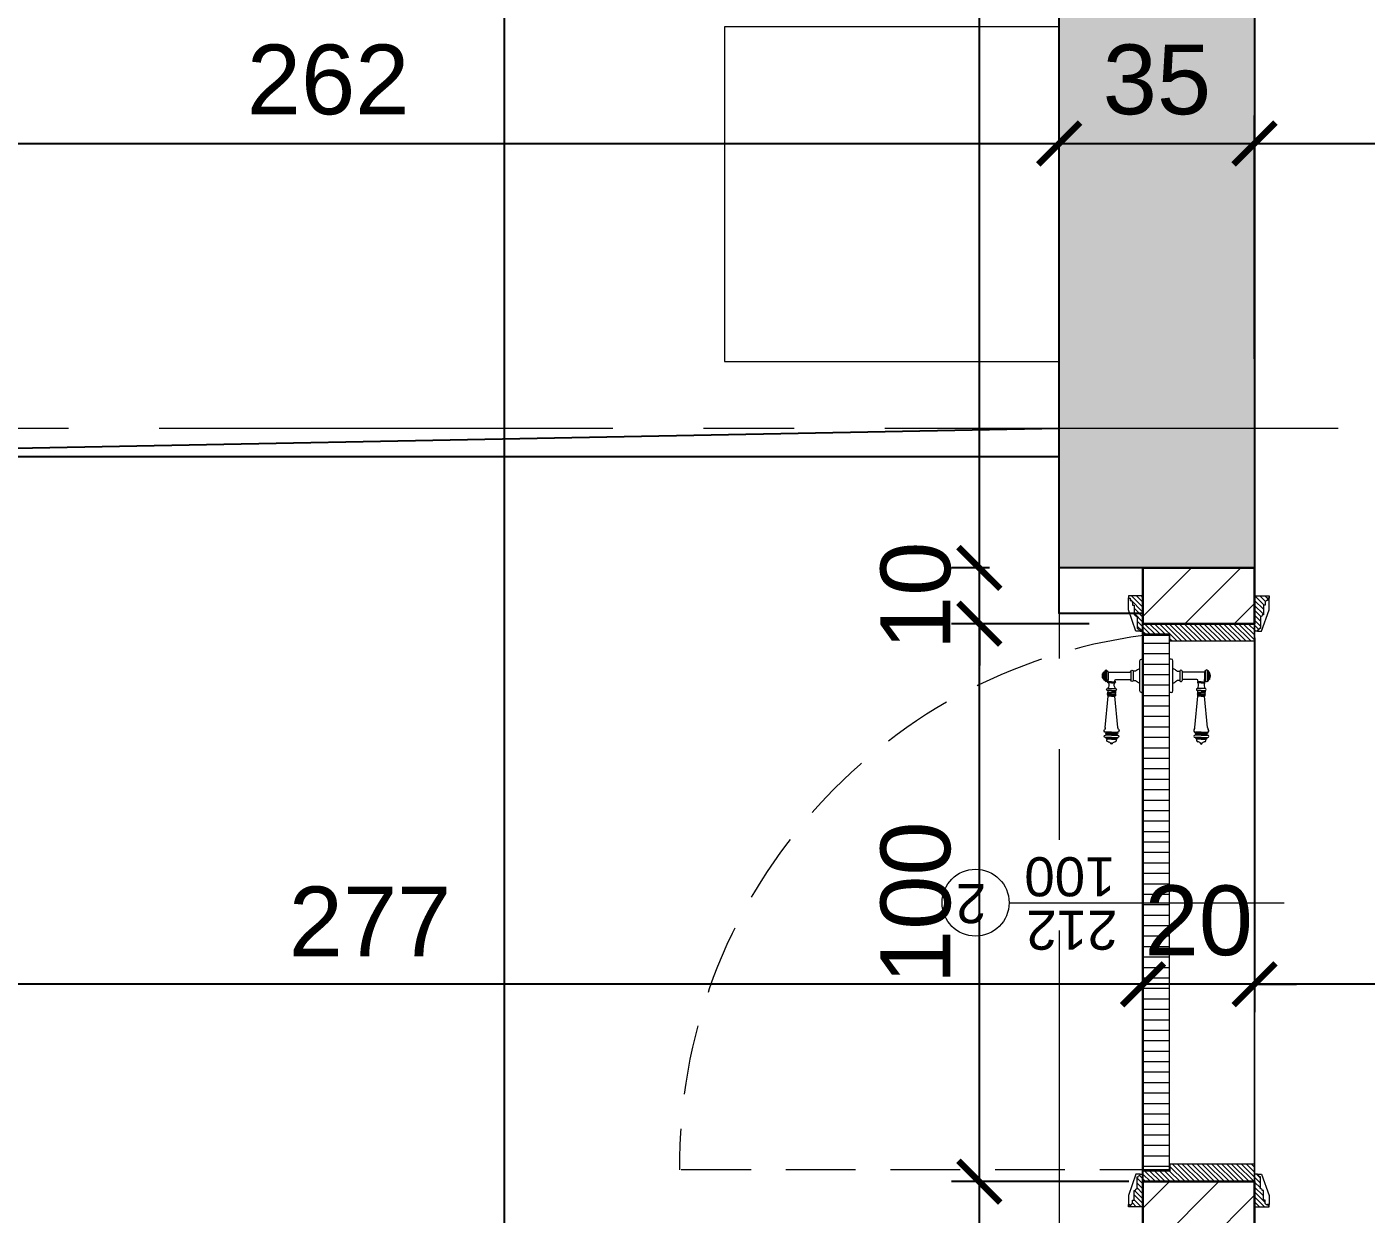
# Model space of a CAD drawing. Header units: centimetres. Extents: x 105417 to 110818, y -55119 to -48326.
# Drawn here: x 106859.4 to 107099.4, y -51413.2 to -51200.4 of the extents above; entities that cross this region are included whole.
import ezdxf

# ---------------------------------------------------------------- set-up
doc = ezdxf.new("R2010")
doc.units = ezdxf.units.CM
doc.header["$LTSCALE"] = 50
doc.header["$MEASUREMENT"] = 0
for name, pattern in [('AXES', [2, 1.25, -0.25, 0.25, -0.25]), ('CACHE', [0.375, 0.25, -0.125]), ('CONTINU', [0])]:
    doc.linetypes.add(name, pattern=pattern)
doc.layers.get('0').update_dxf_attribs({"color": 8})
for name, color, linetype in [('AXES', 10, 'AXES'), ('BETON COUPE', 3, 'CONTINU'), ('BETON TRAME', 252, 'Continuous'), ('COTE 50ème', 1, 'Continuous')]:
    doc.layers.add(name, color=color, linetype=linetype)
for name, color, linetype, lineweight in [('CONSOLE ISOL.', 214, 'Continuous', 15), ('door', 44, 'Continuous', 5), ('MACONNERIE COUPE', 7, 'Continuous', 30), ('MACONNERIE HACHURE', 253, 'Continuous', 13), ('mobilimi', 8, 'Continuous', 9)]:
    doc.layers.add(name, color=color, linetype=linetype, lineweight=lineweight)
doc.layers.add('FMULT', color=150, linetype='Continuous', plot=False)
doc.styles.add('GENERATED_STYLE_1', font='arial.ttf')
doc.styles.add('RS_TXT_50', font='arial.ttf', dxfattribs={"height": 12.5})
doc.dimstyles.new('RS_50CM_LINEAIRE', dxfattribs={"dimscale": 5, "dimtxt": 12.5, "dimasz": 1.5, "dimexe": 1, "dimexo": 2.5, "dimgap": 1, "dimtad": 1, "dimdec": 1, "dimrnd": 0.5, "dimdsep": 46, "dimtxsty": 'RS_TXT_50', "dimblk1": 'ARCHTICK', "dimblk2": 'ARCHTICK', "dimsah": 1, "dimcen": 2.5, "dimdle": 1, "dimclrt": 4, "dimadec": 0, "dimazin": 2, "dimtfac": 1, "dimtdec": 1, "dimtix": 1, "dimtmove": 2, "dimatfit": 3, "dimfxl": 1, "dimtolj": 1, "dimtzin": 0, "dimarcsym": 0})

# ---------------------------------------------------------------- blocks, each defined once
blk = doc.blocks.new('door900')
at = {"color": 0}
for p, q in [((-9.3, 67.7), (9.3, 67.7)), ((9.3, 65.2), (-9.3, 65.2)), ((-6.8, 71.5), (-6.8, 70.2)), ((-5.5, 71.5), (-6.8, 71.5)), ((-6.8, 70.2), (6.8, 70.2)), ((-6.8, 62.7), (-6.8, 24)), ((-6.8, 62.7), (6.8, 62.7)), ((-5.5, 71.5), (5.5, 71.5)), ((5.5, 71.5), (6.8, 71.5)), ((6.8, 71.5), (6.8, 70.2)), ((8.7, 62.7), (6.8, 62.7)), ((6.8, 49.1), (6.8, 24)), ((8.7, 50.9), (8.7, 50.9)), ((10.5, 56.8), (10.5, 62.5)), ((10.5, 56.8), (10.5, 51.1)), ((12.7, 56.8), (12.7, 62.5)), ((12.7, 56.8), (12.7, 51.1)), ((22.5, 63.8), (22.5, 49.8)), ((26.5, 56.8), (26.5, 63.8)), ((26.5, 63.8), (29.1, 63.8)), ((26.5, 63.8), (29.1, 63.8)), ((26.5, 56.8), (26.5, 49.8)), ((26.5, 49.8), (29.1, 49.8)), ((26.5, 49.8), (29.1, 49.8)), ((29.1, 63.8), (29.1, 62.8)), ((29.1, 62.8), (29.1, 56.8)), ((29.1, 50.8), (29.1, 56.8)), ((29.1, 50.8), (29.1, 49.8)), ((29.1, 49.8), (29.1, 49.8)), ((31.1, 62.8), (31.1, 56.8)), ((31.1, 50.8), (31.1, 56.8)), ((34.1, 56.8), (34.1, 62.8)), ((34.1, 62.8), (34.1, 56.8)), ((34.1, 50.8), (34.1, 56.8)), ((34.1, 56.8), (34.1, 50.8)), ((92.8, 68.1), (36.2, 62.8)), ((36.2, 56.8), (36.2, 62.8)), ((36.2, 56.8), (36.2, 50.8)), ((92.8, 45.5), (36.2, 50.8)), ((101.2, 67.3), (103.2, 68)), ((101.2, 56.8), (101.2, 67.3)), ((101.2, 56.8), (101.2, 46.3)), ((103.2, 68), (103.2, 67.7)), ((103.2, 56.8), (103.2, 68)), ((103.2, 56.8), (103.2, 46.3)), ((106.5, 68), (105.5, 67.3)), ((105.5, 56.8), (105.5, 67.3)), ((105.5, 56.8), (105.5, 46.3)), ((106.5, 56.8), (106.5, 68)), ((106.5, 56.8), (106.5, 45.7)), ((110.7, 68), (111.8, 67.3)), ((110.7, 56.8), (110.7, 68)), ((110.7, 56.8), (110.7, 45.7)), ((111.8, 56.8), (111.8, 67.3)), ((111.8, 66.2), (113.3, 66.2)), ((111.8, 56.8), (111.8, 46.3)), ((113.3, 56.8), (113.3, 66.2)), ((113.3, 56.8), (113.3, 47.5)), ((120.5, 56.8), (120.5, 58.6)), ((120.5, 56.8), (120.5, 55)), ((101.2, 46.3), (103.2, 45.7)), ((103.2, 45.9), (103.2, 45.7)), ((106.5, 45.7), (105.5, 46.3)), ((110.7, 45.7), (111.8, 46.3)), ((111.8, 47.5), (113.3, 47.5)), ((-30, 3), (-30, 0)), ((30, 0), (-30, 0)), ((27, 6), (-27, 6)), ((-8.3, 22.3), (8.3, 22.3)), ((-8.3, 18.3), (8.3, 18.3)), ((30, 3), (30, 0))]:
    blk.add_line(p, q, dxfattribs=at)
for centre, radius, start, end in [((0, 64), 9.29, 53.4104, 126.5896), ((-9.3, 66.5), 1.25, 90, 270), ((-6.8, 67.7), 2.51, 90.115, 179.885), ((-6.8, 65.2), 2.51, 180.115, 269.885), ((6.8, 67.7), 2.51, 0.115, 89.885), ((6.8, 65.2), 2.51, 270.115, 359.885), ((8.7, 49), 1.91, 88.7426, 178.1515), ((8.6, 64.9), 2.15, 272.7029, 297.6142), ((8.6, 48.8), 2.15, 62.3858, 87.2971), ((9.3, 66.5), 1.25, 270, 90), ((10, 62.5), 0.561, 3.7097, 127.9634), ((10, 51.1), 0.561, 232.0366, 356.2903), ((11.6, 62.5), 1.1, 0.0106, 179.9894), ((11.6, 51.1), 1.1, 180.0106, 359.9894), ((16.7, 70.5), 8.83, 243.5466, 311.3694), ((16.7, 43.2), 8.83, 48.6306, 116.4534), ((24.5, 63.7), 2.01, 4.1469, 175.8531), ((24.5, 50), 2.01, 184.1469, 355.8531), ((30.1, 62.8), 1.03, 0, 180.0014), ((30.1, 50.8), 1.03, 179.9972, 0), ((32.6, 62.8), 1.48, 0, 180), ((32.6, 50.8), 1.48, 180, 0), ((35.2, 62.8), 1.03, 0, 180), ((32.6, 62.8), 1.48, 1.563306237032948e-10, 2.08440831604393e-10), ((35.2, 50.8), 1.03, 180, 0), ((93.1, 72.5), 4.4, 266.3976, 315.6468), ((98.3, 67.4), 2.89, 358.3861, 135.6468), ((104.3, 67.6), 1.15, 170.914, 348.1019), ((108.6, 68), 2.1, 0, 180), ((115.5, 62.5), 2.84, 13.4568, 140.4953), ((115.5, 51.2), 2.84, 219.5047, 346.5432), ((127.9, 65.2), 9.88, 191.9991, 221.6757), ((127.9, 48.5), 9.88, 138.3243, 168.0009), ((120.5, 56.8), 1.79, 0, 90), ((120.5, 56.8), 1.79, 270, 0), ((-8.5, 24), 1.71, 275.059, 359.7825), ((8.5, 24), 1.71, 180.2175, 264.941), ((93.1, 41.1), 4.4, 44.3532, 93.6024), ((98.3, 46.2), 2.89, 224.3532, 1.6139), ((104.3, 46.1), 1.15, 11.8981, 189.086), ((108.6, 45.7), 2.1, 180, 0), ((-27, 3), 3, 90, 180), ((-6.8, 6), 6, 130.5908, 180), ((-16.6, 16.6), 8.41, 314.3689, 12.0705), ((-8.3, 20.3), 2, 90, 270), ((16.6, 16.6), 8.41, 167.9295, 225.6311), ((8.3, 20.3), 2, 270, 90), ((6.8, 6), 6, 0, 49.4092), ((27, 3), 3, 0, 90)]:
    blk.add_arc(centre, radius, start, end, dxfattribs=at)
blk = doc.blocks.new('A$Ceb270309')
at = {"layer": 'AXES', "lineweight": 5, "ltscale": 1.3}
for p, q in [((-495, 1580), (-495, -1344.97)), ((3195, -410), (-1985, -410))]:
    blk.add_line(p, q, dxfattribs=at)
blk = doc.blocks.new('_ArchTick')
at = {"color": 0, "linetype": 'ByBlock', "const_width": 0.15}
blk.add_lwpolyline([(-0.5, -0.5), (0.5, 0.5)], dxfattribs=at)
blk = doc.blocks.new('*D975')
at = {"layer": 'COTE 50ème', "color": 0, "lineweight": -2, "ltscale": 0.5, "transparency": 16777216}
for p, q in [((107079.35, -51309.86), (107079.35, -51376.99)), ((107539.35, -51309.86), (107539.35, -51376.99)), ((107544.35, -51371.99), (107074.35, -51371.99))]:
    blk.add_line(p, q, dxfattribs=at)
at = {"layer": 'Defpoints', "color": 0, "ltscale": 0.5, "transparency": 16777216}
for p in [(107079.35, -51297.36), (107539.35, -51297.36), (107079.35, -51371.99)]:
    blk.add_point(p, dxfattribs=at)
at = {"layer": 'COTE 50ème', "color": 0, "lineweight": -2, "ltscale": 0.5, "transparency": 16777216, "xscale": 7.5, "yscale": 7.5, "zscale": 7.5, "rotation": 180}
blk.add_blockref('_ArchTick', (107079.35, -51371.99), dxfattribs=at)
at = {"layer": 'COTE 50ème', "color": 0, "lineweight": -2, "ltscale": 0.5, "transparency": 16777216, "xscale": 7.5, "yscale": 7.5, "zscale": 7.5}
blk.add_blockref('_ArchTick', (107539.35, -51371.99), dxfattribs=at)
at = {"layer": 'COTE 50ème', "color": 4, "ltscale": 0.5, "transparency": 16777216, "insert": (107309.35, -51360.61), "char_height": 12.5, "attachment_point": 5, "style": 'RS_TXT_50'}
blk.add_mtext('\\A1;460', dxfattribs=at)
blk = doc.blocks.new('*D976')
at = {"layer": 'COTE 50ème', "color": 0, "lineweight": -2, "ltscale": 0.5, "transparency": 16777216}
for p, q in [((107059.35, -51309.86), (107059.35, -51376.99)), ((107079.35, -51309.86), (107079.35, -51376.99)), ((107059.35, -51371.99), (107051.85, -51371.99)), ((107079.35, -51371.99), (107059.35, -51371.99)), ((107079.35, -51371.99), (107086.85, -51371.99))]:
    blk.add_line(p, q, dxfattribs=at)
at = {"layer": 'Defpoints', "color": 0, "ltscale": 0.5, "transparency": 16777216}
for p in [(107059.35, -51297.36), (107079.35, -51297.36), (107059.35, -51371.99)]:
    blk.add_point(p, dxfattribs=at)
at = {"layer": 'COTE 50ème', "color": 0, "lineweight": -2, "ltscale": 0.5, "transparency": 16777216, "xscale": 7.5, "yscale": 7.5, "zscale": 7.5}
blk.add_blockref('_ArchTick', (107059.35, -51371.99), dxfattribs=at)
at = {"layer": 'COTE 50ème', "color": 0, "lineweight": -2, "ltscale": 0.5, "transparency": 16777216, "xscale": 7.5, "yscale": 7.5, "zscale": 7.5, "rotation": 180}
blk.add_blockref('_ArchTick', (107079.35, -51371.99), dxfattribs=at)
at = {"layer": 'COTE 50ème', "color": 4, "ltscale": 0.5, "transparency": 16777216, "insert": (107069.35, -51360.61), "char_height": 12.5, "attachment_point": 5, "style": 'RS_TXT_50'}
blk.add_mtext('\\A1;20', dxfattribs=at)
blk = doc.blocks.new('*D977')
at = {"layer": 'COTE 50ème', "color": 0, "lineweight": -2, "ltscale": 0.5, "transparency": 16777216}
for p, q in [((107059.35, -51309.86), (107059.35, -51376.99)), ((106782.35, -51336.86), (106782.35, -51376.99)), ((107064.35, -51371.99), (106777.35, -51371.99))]:
    blk.add_line(p, q, dxfattribs=at)
at = {"layer": 'Defpoints', "color": 0, "ltscale": 0.5, "transparency": 16777216}
for p in [(107059.35, -51297.36), (106782.35, -51324.36), (106782.35, -51371.99)]:
    blk.add_point(p, dxfattribs=at)
at = {"layer": 'COTE 50ème', "color": 0, "lineweight": -2, "ltscale": 0.5, "transparency": 16777216, "xscale": 7.5, "yscale": 7.5, "zscale": 7.5, "rotation": 180}
blk.add_blockref('_ArchTick', (106782.35, -51371.99), dxfattribs=at)
at = {"layer": 'COTE 50ème', "color": 0, "lineweight": -2, "ltscale": 0.5, "transparency": 16777216, "xscale": 7.5, "yscale": 7.5, "zscale": 7.5}
blk.add_blockref('_ArchTick', (107059.35, -51371.99), dxfattribs=at)
at = {"layer": 'COTE 50ème', "color": 4, "ltscale": 0.5, "transparency": 16777216, "insert": (106920.85, -51360.72), "char_height": 12.5, "attachment_point": 5, "style": 'RS_TXT_50'}
blk.add_mtext('\\A1;277', dxfattribs=at)
blk = doc.blocks.new('*D1062')
at = {"layer": 'COTE 50ème', "color": 0, "lineweight": -2, "ltscale": 0.5, "transparency": 16777216}
for p, q in [((105995.75, -52042.36), (105995.75, -49967.36)), ((106966.85, -49972.36), (105990.75, -49972.36)), ((106196.86, -52037.36), (105990.75, -52037.36))]:
    blk.add_line(p, q, dxfattribs=at)
at = {"layer": 'Defpoints', "color": 0, "ltscale": 0.5, "transparency": 16777216}
for p in [(105995.75, -49972.36), (106979.35, -49972.36), (106209.36, -52037.36)]:
    blk.add_point(p, dxfattribs=at)
at = {"layer": 'COTE 50ème', "color": 0, "lineweight": -2, "ltscale": 0.5, "transparency": 16777216, "xscale": 7.5, "yscale": 7.5, "zscale": 7.5}
for p, rotation in [((105995.75, -49972.36), 90), ((105995.75, -52037.36), 270)]:
    blk.add_blockref('_ArchTick', p, dxfattribs=dict(at, rotation=rotation))
at = {"layer": 'COTE 50ème', "color": 4, "ltscale": 0.5, "transparency": 16777216, "insert": (105984.37, -51004.86), "char_height": 12.5, "attachment_point": 5, "rotation": 90, "style": 'RS_TXT_50'}
blk.add_mtext('\\A1;2065', dxfattribs=at)
blk = doc.blocks.new('*D1079')
at = {"layer": 'COTE 50ème', "color": 0, "lineweight": -2, "ltscale": 0.5, "transparency": 16777216}
for p, q in [((106944.93, -51467.36), (106944.93, -50763.68)), ((106966.85, -50768.68), (106939.93, -50768.68)), ((106938.28, -51462.36), (106949.93, -51462.36))]:
    blk.add_line(p, q, dxfattribs=at)
at = {"layer": 'Defpoints', "color": 0, "ltscale": 0.5, "transparency": 16777216}
for p in [(106944.93, -50768.68), (106979.35, -50768.68), (106925.78, -51462.36)]:
    blk.add_point(p, dxfattribs=at)
at = {"layer": 'COTE 50ème', "color": 0, "lineweight": -2, "ltscale": 0.5, "transparency": 16777216, "xscale": 7.5, "yscale": 7.5, "zscale": 7.5}
for p, rotation in [((106944.93, -50768.68), 90), ((106944.93, -51462.36), 270)]:
    blk.add_blockref('_ArchTick', p, dxfattribs=dict(at, rotation=rotation))
at = {"layer": 'COTE 50ème', "color": 4, "ltscale": 0.5, "transparency": 16777216, "insert": (106933.54, -51115.52), "char_height": 12.5, "attachment_point": 5, "rotation": 90, "style": 'RS_TXT_50'}
blk.add_mtext('\\A1;693.5', dxfattribs=at)
blk = doc.blocks.new('*D1306')
at = {"layer": 'COTE 50ème', "color": 0, "lineweight": -2, "ltscale": 0.5, "transparency": 16777216}
for p, q in [((106782.35, -51264.86), (106782.35, -51216.27)), ((107044.35, -51259.86), (107044.35, -51216.27)), ((106777.35, -51221.27), (107049.35, -51221.27))]:
    blk.add_line(p, q, dxfattribs=at)
at = {"layer": 'Defpoints', "color": 0, "ltscale": 0.5, "transparency": 16777216}
for p in [(107044.35, -51221.27), (107044.35, -51272.36), (106782.35, -51277.36)]:
    blk.add_point(p, dxfattribs=at)
at = {"layer": 'COTE 50ème', "color": 0, "lineweight": -2, "ltscale": 0.5, "transparency": 16777216, "xscale": 7.5, "yscale": 7.5, "zscale": 7.5, "rotation": 180}
blk.add_blockref('_ArchTick', (106782.35, -51221.27), dxfattribs=at)
at = {"layer": 'COTE 50ème', "color": 0, "lineweight": -2, "ltscale": 0.5, "transparency": 16777216, "xscale": 7.5, "yscale": 7.5, "zscale": 7.5}
blk.add_blockref('_ArchTick', (107044.35, -51221.27), dxfattribs=at)
at = {"layer": 'COTE 50ème', "color": 4, "ltscale": 0.5, "transparency": 16777216, "insert": (106913.35, -51209.89), "char_height": 12.5, "attachment_point": 5, "style": 'RS_TXT_50'}
blk.add_mtext('\\A1;262', dxfattribs=at)
blk = doc.blocks.new('*D1307')
at = {"layer": 'COTE 50ème', "color": 0, "lineweight": -2, "ltscale": 0.5, "transparency": 16777216}
for p, q in [((107044.35, -51259.86), (107044.35, -51216.27)), ((107079.35, -51259.86), (107079.35, -51216.27)), ((107039.35, -51221.27), (107084.35, -51221.27))]:
    blk.add_line(p, q, dxfattribs=at)
at = {"layer": 'Defpoints', "color": 0, "ltscale": 0.5, "transparency": 16777216}
for p in [(107079.35, -51221.27), (107044.35, -51272.36), (107079.35, -51272.36)]:
    blk.add_point(p, dxfattribs=at)
at = {"layer": 'COTE 50ème', "color": 0, "lineweight": -2, "ltscale": 0.5, "transparency": 16777216, "xscale": 7.5, "yscale": 7.5, "zscale": 7.5, "rotation": 180}
blk.add_blockref('_ArchTick', (107044.35, -51221.27), dxfattribs=at)
at = {"layer": 'COTE 50ème', "color": 0, "lineweight": -2, "ltscale": 0.5, "transparency": 16777216, "xscale": 7.5, "yscale": 7.5, "zscale": 7.5}
blk.add_blockref('_ArchTick', (107079.35, -51221.27), dxfattribs=at)
at = {"layer": 'COTE 50ème', "color": 4, "ltscale": 0.5, "transparency": 16777216, "insert": (107061.85, -51209.88), "char_height": 12.5, "attachment_point": 5, "style": 'RS_TXT_50'}
blk.add_mtext('\\A1;35', dxfattribs=at)
blk = doc.blocks.new('*D1308')
at = {"layer": 'COTE 50ème', "color": 0, "lineweight": -2, "ltscale": 0.5, "transparency": 16777216}
for p, q in [((107079.35, -51259.86), (107079.35, -51216.27)), ((107539.35, -51237.55), (107539.35, -51216.27)), ((107074.35, -51221.27), (107544.35, -51221.27))]:
    blk.add_line(p, q, dxfattribs=at)
at = {"layer": 'Defpoints', "color": 0, "ltscale": 0.5, "transparency": 16777216}
for p in [(107539.35, -51221.27), (107539.35, -51250.05), (107079.35, -51272.36)]:
    blk.add_point(p, dxfattribs=at)
at = {"layer": 'COTE 50ème', "color": 0, "lineweight": -2, "ltscale": 0.5, "transparency": 16777216, "xscale": 7.5, "yscale": 7.5, "zscale": 7.5, "rotation": 180}
blk.add_blockref('_ArchTick', (107079.35, -51221.27), dxfattribs=at)
at = {"layer": 'COTE 50ème', "color": 0, "lineweight": -2, "ltscale": 0.5, "transparency": 16777216, "xscale": 7.5, "yscale": 7.5, "zscale": 7.5}
blk.add_blockref('_ArchTick', (107539.35, -51221.27), dxfattribs=at)
at = {"layer": 'COTE 50ème', "color": 4, "ltscale": 0.5, "transparency": 16777216, "insert": (107309.35, -51209.89), "char_height": 12.5, "attachment_point": 5, "style": 'RS_TXT_50'}
blk.add_mtext('\\A1;460', dxfattribs=at)
blk = doc.blocks.new('*D1320')
at = {"layer": 'COTE 50ème', "color": 0, "lineweight": -2, "ltscale": 0.5, "transparency": 16777216}
for p, q in [((107030.04, -51467.36), (107030.04, -51402.36)), ((107056.85, -51407.36), (107025.04, -51407.36)), ((107042.47, -51462.36), (107025.04, -51462.36))]:
    blk.add_line(p, q, dxfattribs=at)
at = {"layer": 'Defpoints', "color": 0, "ltscale": 0.5, "transparency": 16777216}
for p in [(107030.04, -51407.36), (107069.35, -51407.36), (107054.97, -51462.36)]:
    blk.add_point(p, dxfattribs=at)
at = {"layer": 'COTE 50ème', "color": 0, "lineweight": -2, "ltscale": 0.5, "transparency": 16777216, "xscale": 7.5, "yscale": 7.5, "zscale": 7.5}
for p, rotation in [((107030.04, -51407.36), 90), ((107030.04, -51462.36), 270)]:
    blk.add_blockref('_ArchTick', p, dxfattribs=dict(at, rotation=rotation))
at = {"layer": 'COTE 50ème', "color": 4, "ltscale": 0.5, "transparency": 16777216, "insert": (107018.69, -51434.86), "char_height": 12.5, "attachment_point": 5, "rotation": 90, "style": 'RS_TXT_50'}
blk.add_mtext('\\A1;55', dxfattribs=at)
blk = doc.blocks.new('*D1321')
at = {"layer": 'COTE 50ème', "color": 0, "lineweight": -2, "ltscale": 0.5, "transparency": 16777216}
for p, q in [((107030.04, -51412.36), (107030.04, -51302.36)), ((107049.71, -51307.36), (107025.04, -51307.36)), ((107056.85, -51407.36), (107025.04, -51407.36))]:
    blk.add_line(p, q, dxfattribs=at)
at = {"layer": 'Defpoints', "color": 0, "ltscale": 0.5, "transparency": 16777216}
for p in [(107030.04, -51307.36), (107062.21, -51307.36), (107069.35, -51407.36)]:
    blk.add_point(p, dxfattribs=at)
at = {"layer": 'COTE 50ème', "color": 0, "lineweight": -2, "ltscale": 0.5, "transparency": 16777216, "xscale": 7.5, "yscale": 7.5, "zscale": 7.5}
for p, rotation in [((107030.04, -51307.36), 90), ((107030.04, -51407.36), 270)]:
    blk.add_blockref('_ArchTick', p, dxfattribs=dict(at, rotation=rotation))
at = {"layer": 'COTE 50ème', "color": 4, "ltscale": 0.5, "transparency": 16777216, "insert": (107018.66, -51357.36), "char_height": 12.5, "attachment_point": 5, "rotation": 90, "style": 'RS_TXT_50'}
blk.add_mtext('\\A1;100', dxfattribs=at)
blk = doc.blocks.new('*D1322')
at = {"layer": 'COTE 50ème', "color": 0, "lineweight": -2, "ltscale": 0.5, "transparency": 16777216}
for p, q in [((107030.04, -51297.36), (107030.04, -51289.86)), ((107031.85, -51297.36), (107025.04, -51297.36)), ((107030.04, -51307.36), (107030.04, -51297.36)), ((107049.71, -51307.36), (107025.04, -51307.36)), ((107030.04, -51307.36), (107030.04, -51314.86))]:
    blk.add_line(p, q, dxfattribs=at)
at = {"layer": 'Defpoints', "color": 0, "ltscale": 0.5, "transparency": 16777216}
for p in [(107030.04, -51297.36), (107044.35, -51297.36), (107062.21, -51307.36)]:
    blk.add_point(p, dxfattribs=at)
at = {"layer": 'COTE 50ème', "color": 0, "lineweight": -2, "ltscale": 0.5, "transparency": 16777216, "xscale": 7.5, "yscale": 7.5, "zscale": 7.5}
for p, rotation in [((107030.04, -51297.36), 270), ((107030.04, -51307.36), 90)]:
    blk.add_blockref('_ArchTick', p, dxfattribs=dict(at, rotation=rotation))
at = {"layer": 'COTE 50ème', "color": 4, "ltscale": 0.5, "transparency": 16777216, "insert": (107018.66, -51302.36), "char_height": 12.5, "attachment_point": 5, "rotation": 90, "style": 'RS_TXT_50'}
blk.add_mtext('\\A1;10', dxfattribs=at)
blk = doc.blocks.new('*D1323')
at = {"layer": 'COTE 50ème', "color": 0, "lineweight": -2, "ltscale": 0.5, "transparency": 16777216}
for p, q in [((107030.04, -51302.36), (107030.04, -50763.68)), ((107027.05, -50768.68), (107025.04, -50768.68)), ((107031.85, -51297.36), (107025.04, -51297.36))]:
    blk.add_line(p, q, dxfattribs=at)
at = {"layer": 'Defpoints', "color": 0, "ltscale": 0.5, "transparency": 16777216}
for p in [(107030.04, -50768.68), (107039.55, -50768.68), (107044.35, -51297.36)]:
    blk.add_point(p, dxfattribs=at)
at = {"layer": 'COTE 50ème', "color": 0, "lineweight": -2, "ltscale": 0.5, "transparency": 16777216, "xscale": 7.5, "yscale": 7.5, "zscale": 7.5}
for p, rotation in [((107030.04, -50768.68), 90), ((107030.04, -51297.36), 270)]:
    blk.add_blockref('_ArchTick', p, dxfattribs=dict(at, rotation=rotation))
at = {"layer": 'COTE 50ème', "color": 4, "ltscale": 0.5, "transparency": 16777216, "insert": (107018.66, -51033.02), "char_height": 12.5, "attachment_point": 5, "rotation": 90, "style": 'RS_TXT_50'}
blk.add_mtext('\\A1;528.5', dxfattribs=at)

msp = doc.modelspace()

# ---------------------------------------------------------------- hatches: boundary and pattern name
at = {"layer": 'BETON TRAME', "transparency": 33554559}
h = msp.add_hatch(color=256, dxfattribs=at)
h.dxf.hatch_style = 1
h.paths.add_polyline_path([(107079.35, -51297.36), (107044.35, -51297.36), (107044.35, -50756.68), (107079.35, -50756.68), (107079.35, -50822.36), (107539.35, -50822.36), (107539.35, -50756.68), (107574.35, -50756.68), (107574.35, -51297.36), (107539.35, -51297.36), (107539.35, -50862.36), (107329.35, -50862.36), (107329.35, -51192.36), (107289.35, -51192.36), (107289.35, -50862.36), (107079.35, -50862.36)])
h.paths.add_polyline_path([(106209.35, -51247.36), (106209.35, -51297.36), (106344.35, -51297.36), (106344.35, -51247.36)])
h.paths.add_polyline_path([(108274.35, -51247.36), (108274.35, -51297.36), (108409.35, -51297.36), (108409.35, -51247.36)])
h.paths.add_polyline_path([(108274.35, -51987.36), (108274.35, -52037.36), (108409.35, -52037.36), (108409.35, -51987.36)])
h.paths.add_polyline_path([(106344.35, -52037.36), (106344.35, -51987.36), (106209.35, -51987.36), (106209.35, -52037.36)])
h.paths.add_polyline_path([(107039.35, -51987.36), (107039.35, -52037.36), (107149.35, -52037.36), (107149.35, -51987.36)])
h.paths.add_polyline_path([(107469.35, -51987.36), (107469.35, -52037.36), (107579.35, -52037.36), (107579.35, -51987.36)])
h.paths.add_polyline_path([(107444.35, -52037.36), (107469.35, -52037.36), (107469.35, -51532.36), (107444.35, -51532.36)])
h.paths.add_polyline_path([(107149.35, -52037.36), (107174.35, -52037.36), (107174.35, -51532.36), (107149.35, -51532.36)])
h.paths.add_polyline_path([(107639.35, -50332.36), (107614.35, -50332.36), (107614.35, -50392.36), (107639.35, -50392.36)])
h.paths.add_polyline_path([(106979.35, -50332.36), (107004.35, -50332.36), (107004.35, -50392.36), (106979.35, -50392.36)])
h.paths.add_polyline_path([(108099.35, -50697.36), (107969.35, -50697.36), (107969.35, -50672.36), (108099.35, -50672.36)])
h.paths.add_polyline_path([(108409.35, -50672.36), (108279.35, -50672.36), (108279.35, -50697.36), (108409.35, -50697.36)])
h.paths.add_polyline_path([(107994.35, -50617.36), (107919.35, -50617.36), (107919.35, -50592.36), (107994.35, -50592.36)])
h.paths.add_polyline_path([(106619.47, -50617.36), (106699.35, -50617.36), (106699.35, -50592.36), (106619.47, -50592.36)])
h.paths.add_polyline_path([(106519.47, -50697.36), (106644.47, -50697.36), (106644.47, -50672.36), (106519.47, -50672.36)])
h.paths.add_polyline_path([(106209.35, -50672.36), (106339.47, -50672.36), (106339.47, -50697.36), (106209.35, -50697.36)])
h.paths.add_polyline_path([(107296.85, -50332.36), (107296.85, -50392.36), (107321.85, -50392.36), (107321.85, -50332.36)])
at = {"layer": 'door'}
h = msp.add_hatch(dxfattribs=at)
h.set_pattern_fill('ANSI31', color=256, scale=5, angle=1170)
h.set_pattern_definition([(135, (51754.384, -199632.04716), (-0.4419417382, -0.4419417382), [])])
h.paths.add_polyline_path([(107079.35, -51307.36), (107079.35, -51310.51), (107064.17, -51310.51), (107064.17, -51309.25), (107059.35, -51309.25), (107059.35, -51307.36)])
edge = h.paths.add_edge_path()
edge.add_line((107081.24, -51303.61), (107081.24, -51304.03))
edge.add_line((107081.24, -51304.03), (107080.93, -51304.03))
edge.add_line((107080.93, -51304.03), (107080.93, -51305.79))
edge.add_line((107080.93, -51305.79), (107080.72, -51305.79))
edge.add_arc((107080.4, -51305.79), 0.314, -90, 0, ccw=False)
edge.add_line((107080.4, -51306.11), (107080.4, -51308.2))
edge.add_line((107080.4, -51308.2), (107080.19, -51308.2))
edge.add_arc((107079.88, -51308.2), 0.314, -90, 0, ccw=False)
edge.add_line((107079.88, -51308.51), (107079.88, -51308.72))
edge.add_line((107079.88, -51308.72), (107079.35, -51308.72))
edge.add_line((107079.35, -51308.72), (107079.35, -51302.36))
edge.add_line((107079.35, -51302.36), (107081.97, -51302.36))
edge.add_line((107081.97, -51302.36), (107081.97, -51302.77))
edge.add_line((107081.97, -51302.77), (107081.66, -51302.77))
edge.add_line((107081.66, -51302.77), (107081.66, -51303.19))
edge.add_arc((107081.66, -51303.61), 0.419, 90, 180)
edge = h.paths.add_edge_path()
edge.add_line((107057.47, -51303.61), (107057.47, -51304.03))
edge.add_line((107057.47, -51304.03), (107057.78, -51304.03))
edge.add_line((107057.78, -51304.03), (107057.78, -51305.79))
edge.add_line((107057.78, -51305.79), (107057.99, -51305.79))
edge.add_arc((107058.31, -51305.79), 0.314, 180, 270)
edge.add_line((107058.31, -51306.11), (107058.31, -51308.2))
edge.add_line((107058.31, -51308.2), (107058.52, -51308.2))
edge.add_arc((107058.83, -51308.2), 0.314, 180, 270)
edge.add_line((107058.83, -51308.51), (107058.83, -51308.72))
edge.add_line((107058.83, -51308.72), (107059.35, -51308.72))
edge.add_line((107059.35, -51308.72), (107059.35, -51302.36))
edge.add_line((107059.35, -51302.36), (107056.74, -51302.36))
edge.add_line((107056.74, -51302.36), (107056.74, -51302.77))
edge.add_line((107056.74, -51302.77), (107057.05, -51302.77))
edge.add_line((107057.05, -51302.77), (107057.05, -51303.19))
edge.add_arc((107057.05, -51303.61), 0.419, 0, 90, ccw=False)
h = msp.add_hatch(dxfattribs=at)
h.set_pattern_fill('ANSI31', color=256, scale=15, angle=675)
h.set_pattern_definition([(360, (7706.9516, -6123.332), (1e-15, 1.875), [])])
h.paths.add_polyline_path([(107064.12, -51405.27), (107064.12, -51309.46), (107059.41, -51309.46), (107059.41, -51405.27)])
h = msp.add_hatch(dxfattribs=at)
h.set_pattern_fill('ANSI31', color=256, scale=5, angle=1170)
h.set_pattern_definition([(135, (51754.384, -199624.04716), (-0.4419417382, -0.4419417382), [])])
edge = h.paths.add_edge_path()
edge.add_line((107081.24, -51411.11), (107081.24, -51410.7))
edge.add_line((107081.24, -51410.7), (107080.93, -51410.7))
edge.add_line((107080.93, -51410.7), (107080.93, -51408.93))
edge.add_line((107080.93, -51408.93), (107080.72, -51408.93))
edge.add_arc((107080.4, -51408.93), 0.314, 0, 90)
edge.add_line((107080.4, -51408.62), (107080.4, -51406.52))
edge.add_line((107080.4, -51406.52), (107080.19, -51406.52))
edge.add_arc((107079.88, -51406.52), 0.314, 360, 450)
edge.add_line((107079.88, -51406.21), (107079.88, -51406))
edge.add_line((107079.88, -51406), (107079.35, -51406))
edge.add_line((107079.35, -51406), (107079.35, -51411.86))
edge.add_line((107079.35, -51411.86), (107081.97, -51411.86))
edge.add_line((107081.97, -51411.86), (107081.97, -51411.45))
edge.add_line((107081.97, -51411.45), (107081.66, -51411.45))
edge.add_line((107081.66, -51411.45), (107081.66, -51411.53))
edge.add_arc((107081.66, -51411.11), 0.419, 180, 270, ccw=False)
h.paths.add_polyline_path([(107079.35, -51407.36), (107079.35, -51404.22), (107064.17, -51404.22), (107064.17, -51405.48), (107059.35, -51405.48), (107059.35, -51407.36)])
edge = h.paths.add_edge_path()
edge.add_line((107057.47, -51411.11), (107057.47, -51410.7))
edge.add_line((107057.47, -51410.7), (107057.78, -51410.7))
edge.add_line((107057.78, -51410.7), (107057.78, -51408.93))
edge.add_line((107057.78, -51408.93), (107057.99, -51408.93))
edge.add_arc((107058.31, -51408.93), 0.314, 90, 180, ccw=False)
edge.add_line((107058.31, -51408.62), (107058.31, -51406.52))
edge.add_line((107058.31, -51406.52), (107058.52, -51406.52))
edge.add_arc((107058.83, -51406.52), 0.314, 90, 180, ccw=False)
edge.add_line((107058.83, -51406.21), (107058.83, -51406))
edge.add_line((107058.83, -51406), (107059.35, -51406))
edge.add_line((107059.35, -51406), (107059.35, -51411.86))
edge.add_line((107059.35, -51411.86), (107056.74, -51411.86))
edge.add_line((107056.74, -51411.86), (107056.74, -51411.45))
edge.add_line((107056.74, -51411.45), (107057.05, -51411.45))
edge.add_line((107057.05, -51411.45), (107057.05, -51411.53))
edge.add_arc((107057.05, -51411.11), 0.419, 270, 360)
at = {"layer": 'MACONNERIE HACHURE'}
h = msp.add_hatch(dxfattribs=at)
h.set_pattern_fill('ANSI31', color=256, scale=50, style=0)
h.paths.add_polyline_path([(107979.35, -50366.36), (108090.35, -50366.36), (108090.35, -50324.36), (107979.35, -50324.36)])
h.paths.add_polyline_path([(107987.35, -50358.36), (108082.35, -50358.36), (108082.35, -50332.36), (107987.35, -50332.36)], flags=16)
h.paths.add_polyline_path([(106528.35, -50366.36), (106639.35, -50366.36), (106639.35, -50324.36), (106528.35, -50324.36)])
h.paths.add_polyline_path([(106536.35, -50358.36), (106631.35, -50358.36), (106631.35, -50332.36), (106536.35, -50332.36)], flags=16)
h.paths.add_polyline_path([(106399.35, -52012.36), (106344.35, -52012.36), (106344.35, -52037.36), (106399.35, -52037.36)])
h.paths.add_polyline_path([(106579.35, -52037.36), (106679.35, -52037.36), (106679.35, -52012.36), (106579.35, -52012.36)])
h.paths.add_polyline_path([(108409.35, -50417.36), (108409.35, -50357.36), (108384.35, -50357.36), (108384.35, -50417.36)])
h.paths.add_polyline_path([(107296.85, -50332.36), (107321.85, -50332.36), (107321.85, -50112.36), (107296.85, -50112.36)])
h.paths.add_polyline_path([(107614.35, -50142.36), (107639.35, -50142.36), (107639.35, -49972.36), (107521.85, -49972.36), (107521.85, -49997.36), (107614.35, -49997.36)])
h.paths.add_polyline_path([(107296.85, -50112.36), (107321.85, -50112.36), (107321.85, -49972.36), (107296.85, -49972.36)])
h.paths.add_polyline_path([(107004.35, -50142.36), (106979.35, -50142.36), (106979.35, -49972.36), (107096.85, -49972.36), (107096.85, -49997.36), (107004.35, -49997.36)])
h.paths.add_polyline_path([(108384.35, -50672.36), (108409.35, -50672.36), (108409.35, -50597.36), (108384.35, -50597.36)])
h.paths.add_polyline_path([(106209.35, -50417.36), (106209.35, -50357.36), (106234.35, -50357.36), (106234.35, -50417.36)])
h.paths.add_polyline_path([(106234.35, -50752.25), (106209.35, -50752.25), (106209.35, -50697.36), (106234.35, -50697.36)])
h.paths.add_polyline_path([(108384.35, -50752.25), (108409.35, -50752.25), (108409.35, -50697.36), (108384.35, -50697.36)])
h.paths.add_polyline_path([(106234.35, -51247.36), (106209.35, -51247.36), (106209.35, -51192.47), (106234.35, -51192.47)])
h.paths.add_polyline_path([(106754.35, -50947.8), (106869.35, -50947.8), (106869.35, -50997.8), (106754.35, -50997.8)])
h.paths.add_polyline_path([(106764.35, -50957.8), (106859.35, -50957.8), (106859.35, -50987.8), (106764.35, -50987.8)], flags=16)
h.paths.add_polyline_path([(107749.35, -50947.36), (107864.35, -50947.36), (107864.35, -50997.36), (107749.35, -50997.36)])
h.paths.add_polyline_path([(107759.35, -50957.36), (107854.35, -50957.36), (107854.35, -50987.36), (107759.35, -50987.36)], flags=16)
h.paths.add_polyline_path([(107059.35, -51297.36), (107079.35, -51297.36), (107079.35, -51307.36), (107059.35, -51307.36)])
h.paths.add_polyline_path([(107004.35, -50357.36), (107096.85, -50357.36), (107096.85, -50332.36), (107004.35, -50332.36)])
h.paths.add_polyline_path([(106619.47, -50617.36), (106644.47, -50617.36), (106644.47, -50672.36), (106619.47, -50672.36)])
h.paths.add_polyline_path([(106234.35, -51032.36), (106209.35, -51032.36), (106209.35, -50912.36), (106234.35, -50912.36)])
h.paths.add_polyline_path([(107044.35, -50768.68), (106979.35, -50768.68), (106979.35, -50746.68), (107004.35, -50746.68), (107004.35, -50756.68), (107044.35, -50756.68)])
h.paths.add_polyline_path([(106234.35, -50672.36), (106209.35, -50672.36), (106209.35, -50597.36), (106234.35, -50597.36)])
h.paths.add_polyline_path([(107149.35, -51567.36), (107059.35, -51567.36), (107059.35, -51487.36), (106906.35, -51487.36), (106906.35, -51582.35), (106894.35, -51582.35), (106894.35, -51462.36), (107059.35, -51462.36), (107059.35, -51407.36), (107079.35, -51407.36), (107079.35, -51511.36), (107149.35, -51511.36), (107149.35, -51462.36), (107184.35, -51462.36), (107184.35, -51482.36), (107174.35, -51482.36), (107174.35, -51532.36), (107149.35, -51532.36), (107149.35, -51516.36), (107079.35, -51516.36), (107079.35, -51542.36), (107149.35, -51542.36)])
h.paths.add_polyline_path([(106979.35, -50392.36), (107004.35, -50392.36), (107004.35, -50654.68), (106979.35, -50654.68), (106979.35, -50617.36), (106919.35, -50617.36), (106919.35, -50592.36), (106979.35, -50592.36)])
h.paths.add_polyline_path([(107039.35, -52012.36), (106906.35, -52012.36), (106906.35, -51858.36), (106894.35, -51858.36), (106894.35, -52012.36), (106859.35, -52012.36), (106859.35, -52037.36), (107039.35, -52037.36)])
h.paths.add_polyline_path([(106344.35, -51612.36), (106344.35, -51670.47), (106319.35, -51670.47), (106319.35, -51617.36), (106209.35, -51617.36), (106209.35, -51527.36), (106234.35, -51527.36), (106234.35, -51592.36), (106567.35, -51592.36), (106567.35, -51587.36), (106719.35, -51587.36), (106719.35, -51577.36), (106731.35, -51577.36), (106731.35, -51672.36), (106792.22, -51672.36), (106792.22, -51684.36), (106719.35, -51684.36), (106719.35, -51612.36)])
h.paths.add_polyline_path([(106782.35, -51277.36), (106782.35, -51371.36), (106770.35, -51371.36), (106770.35, -51297.36), (106632.35, -51297.36), (106632.35, -51463.36), (106770.35, -51463.36), (106770.35, -51453.36), (106782.35, -51453.36), (106782.35, -51475.36), (106731.35, -51475.36), (106731.35, -51485.36), (106719.35, -51485.36), (106719.35, -51475.36), (106612.35, -51475.36), (106612.35, -51297.36), (106344.35, -51297.36), (106344.35, -51277.36)])
h.paths.add_polyline_path([(107559.35, -51297.36), (107539.35, -51297.36), (107539.35, -51307.36), (107559.35, -51307.36)])
h.paths.add_polyline_path([(107614.35, -50357.36), (107521.85, -50357.36), (107521.85, -50332.36), (107614.35, -50332.36)])
h.paths.add_polyline_path([(107994.35, -50617.36), (107969.35, -50617.36), (107969.35, -50672.36), (107994.35, -50672.36)])
h.paths.add_polyline_path([(108384.35, -51032.36), (108409.35, -51032.36), (108409.35, -50912.36), (108384.35, -50912.36)])
h.paths.add_polyline_path([(107574.35, -50768.68), (107639.35, -50768.68), (107639.35, -50746.68), (107614.35, -50746.68), (107614.35, -50756.68), (107574.35, -50756.68)])
h.paths.add_polyline_path([(107129.19, -51192.36), (107079.35, -51192.36), (107079.35, -51152.36), (107129.19, -51152.36)])
h.paths.add_polyline_path([(107289.35, -51192.36), (107249.35, -51192.36), (107249.35, -51152.36), (107289.35, -51152.36)])
h.paths.add_polyline_path([(106344.35, -51940.47), (106319.35, -51940.47), (106319.35, -51987.36), (106344.35, -51987.36)])
h.paths.add_polyline_path([(106234.35, -51297.36), (106209.35, -51297.36), (106209.35, -51347.36), (106234.35, -51347.36)])
h.paths.add_polyline_path([(107489.52, -51192.36), (107539.35, -51192.36), (107539.35, -51152.36), (107489.52, -51152.36)])
h.paths.add_polyline_path([(107329.35, -51192.36), (107369.35, -51192.36), (107369.35, -51152.36), (107329.35, -51152.36)])
h.paths.add_polyline_path([(107174.35, -52012.36), (107194.35, -52012.36), (107194.35, -52037.36), (107174.35, -52037.36)])
h.paths.add_polyline_path([(107469.35, -51567.36), (107559.35, -51567.36), (107559.35, -51487.36), (107712.35, -51487.36), (107712.35, -51582.35), (107724.35, -51582.35), (107724.35, -51462.36), (107559.35, -51462.36), (107559.35, -51407.36), (107539.35, -51407.36), (107539.35, -51511.36), (107469.35, -51511.36), (107469.35, -51462.36), (107284.35, -51462.36), (107284.35, -51482.36), (107444.35, -51482.36), (107444.35, -51532.36), (107469.35, -51532.36), (107469.35, -51516.36), (107539.35, -51516.36), (107539.35, -51542.36), (107469.35, -51542.36)])
h.paths.add_polyline_path([(108274.35, -51940.47), (108299.35, -51940.47), (108299.35, -51987.36), (108274.35, -51987.36)])
h.paths.add_polyline_path([(107294.35, -50357.36), (107276.85, -50357.36), (107276.85, -50332.36), (107341.85, -50332.36), (107341.85, -50357.36), (107324.35, -50357.36), (107324.35, -50822.36), (107294.35, -50822.36)])
h.paths.add_polyline_path([(107639.35, -50392.36), (107614.35, -50392.36), (107614.35, -50654.68), (107639.35, -50654.68), (107639.35, -50617.36), (107699.35, -50617.36), (107699.35, -50592.36), (107639.35, -50592.36)])
h.paths.add_polyline_path([(107294.35, -52012.36), (107444.35, -52012.36), (107444.35, -52037.36), (107294.35, -52037.36)])
h.paths.add_polyline_path([(107579.35, -52012.36), (107712.35, -52012.36), (107712.35, -51858.36), (107724.35, -51858.36), (107724.35, -52012.36), (108274.35, -52012.36), (108274.35, -52037.36), (107579.35, -52037.36)])
h.paths.add_polyline_path([(108274.35, -51612.36), (108274.35, -51670.47), (108299.35, -51670.47), (108299.35, -51617.36), (108409.35, -51617.36), (108409.35, -51527.36), (108384.35, -51527.36), (108384.35, -51592.36), (108051.35, -51592.36), (108051.35, -51587.36), (107899.35, -51587.36), (107899.35, -51577.36), (107887.35, -51577.36), (107887.35, -51672.36), (107826.49, -51672.36), (107826.49, -51684.36), (107899.35, -51684.36), (107899.35, -51612.36)])
h.paths.add_polyline_path([(107836.35, -51277.36), (107836.35, -51371.36), (107848.35, -51371.36), (107848.35, -51297.36), (107986.35, -51297.36), (107986.35, -51463.36), (107848.35, -51463.36), (107848.35, -51453.36), (107836.35, -51453.36), (107836.35, -51475.36), (107887.35, -51475.36), (107887.35, -51485.36), (107899.35, -51485.36), (107899.35, -51475.36), (108006.35, -51475.36), (108006.35, -51297.36), (108274.35, -51297.36), (108274.35, -51277.36)])
h.paths.add_polyline_path([(108384.35, -51297.36), (108409.35, -51297.36), (108409.35, -51347.36), (108384.35, -51347.36)])
h.paths.add_polyline_path([(108384.35, -51247.36), (108409.35, -51247.36), (108409.35, -51192.47), (108384.35, -51192.47)])
h.paths.add_polyline_path([(106906.35, -51766.36), (107149.35, -51766.36), (107149.35, -51746.36), (106906.35, -51746.36), (106906.35, -51664.35), (106894.35, -51664.35), (106894.35, -51672.36), (106884.35, -51672.36), (106884.35, -51684.36), (106894.35, -51684.36), (106894.35, -51776.36), (106906.35, -51776.36)])
h.paths.add_polyline_path([(107712.35, -51766.36), (107469.35, -51766.36), (107469.35, -51746.36), (107712.35, -51746.36), (107712.35, -51664.35), (107724.35, -51664.35), (107724.35, -51672.36), (107734.35, -51672.36), (107734.35, -51684.36), (107724.35, -51684.36), (107724.35, -51776.36), (107712.35, -51776.36)])

# ---------------------------------------------------------------- linework, layer by layer
at = {"layer": 'BETON COUPE'}
msp.add_lwpolyline([(107079.35, -51297.36), (107044.35, -51297.36), (107044.35, -50756.68), (107079.35, -50756.68), (107079.35, -50822.36), (107539.35, -50822.36), (107539.35, -50756.68), (107574.35, -50756.68), (107574.35, -51297.36), (107539.35, -51297.36), (107539.35, -50862.36), (107329.35, -50862.36), (107329.35, -51192.36), (107289.35, -51192.36), (107289.35, -50862.36), (107079.35, -50862.36)], close=True, dxfattribs=at)
at = {"layer": 'CONSOLE ISOL.', "lineweight": 5, "ltscale": 0.5}
msp.add_lwpolyline([(107309.35, -50822.36), (107309.35, -49972.36), (106979.35, -49972.36), (106979.35, -50132.36), (106339.47, -50132.36), (106339.47, -50332.36), (106209.35, -50332.36), (106209.35, -51632.36), (106109.35, -51632.36), (106109.35, -51972.36), (106209.35, -51972.36), (106209.36, -52037.36), (107161.85, -52037.36), (107161.85, -51542.36), (107079.35, -51542.36), (107079.35, -51297.36), (107044.35, -51297.36), (107044.35, -50822.36)], close=True, dxfattribs=at)
at = {"layer": 'CONSOLE ISOL.'}
msp.add_lwpolyline([(107574.35, -50822.36), (107044.35, -50822.36), (107044.35, -51297.36), (107079.35, -51297.36), (107079.35, -51542.36), (107161.85, -51542.36), (107161.85, -52037.36), (107456.85, -52037.36), (107456.85, -51542.36), (107539.35, -51542.36), (107539.35, -51297.36), (107574.35, -51297.36)], close=True, dxfattribs=at)
at = {"layer": 'door'}
msp.add_line((107035.36, -51357.36), (107084.68, -51357.36), dxfattribs=at)
at = {"layer": 'door', "linetype": 'CACHE'}
msp.add_line((107064.12, -51405.27), (106976.31, -51405.27), dxfattribs=at)
at = {"layer": 'door'}
for points in [[(107057.47, -51303.61), (107057.47, -51304.03), (107057.78, -51304.03), (107057.78, -51305.79), (107057.99, -51305.79, 0.414214), (107058.31, -51306.11), (107058.31, -51308.2), (107058.52, -51308.2, 0.414214), (107058.83, -51308.51), (107058.83, -51308.72), (107059.35, -51308.72), (107059.35, -51302.36), (107056.74, -51302.36), (107056.74, -51302.77), (107057.05, -51302.77), (107057.05, -51303.19, -0.414214), (107057.47, -51303.61)], [(107081.24, -51303.61), (107081.24, -51304.03), (107080.93, -51304.03), (107080.93, -51305.79), (107080.72, -51305.79, -0.414214), (107080.4, -51306.11), (107080.4, -51308.2), (107080.19, -51308.2, -0.414214), (107079.88, -51308.51), (107079.88, -51308.72), (107079.35, -51308.72), (107079.35, -51302.36), (107081.97, -51302.36), (107081.97, -51302.77), (107081.66, -51302.77), (107081.66, -51303.19, 0.414214), (107081.24, -51303.61)], [(107057.47, -51411.11), (107057.47, -51410.7), (107057.78, -51410.7), (107057.78, -51408.93), (107057.99, -51408.93, -0.414214), (107058.31, -51408.62), (107058.31, -51406.52), (107058.52, -51406.52, -0.414214), (107058.83, -51406.21), (107058.83, -51406), (107059.35, -51406), (107059.35, -51411.86), (107056.74, -51411.86), (107056.74, -51411.45), (107057.05, -51411.45), (107057.05, -51411.53, 0.414214), (107057.47, -51411.11)], [(107081.24, -51411.11), (107081.24, -51410.7), (107080.93, -51410.7), (107080.93, -51408.93), (107080.72, -51408.93, 0.414214), (107080.4, -51408.62), (107080.4, -51406.52), (107080.19, -51406.52, 0.414214), (107079.88, -51406.21), (107079.88, -51406), (107079.35, -51406), (107079.35, -51411.86), (107081.97, -51411.86), (107081.97, -51411.45), (107081.66, -51411.45), (107081.66, -51411.53, -0.414214), (107081.24, -51411.11)]]:
    msp.add_lwpolyline(points, format="xyb", dxfattribs=at)
for points in [[(107058.83, -51308.72), (107058.1, -51308.72), (107056.74, -51304.87), (107056.74, -51302.77)], [(107079.88, -51308.72), (107080.61, -51308.72), (107081.97, -51304.87), (107081.97, -51302.77)], [(107079.35, -51307.36), (107079.35, -51310.51), (107064.17, -51310.51), (107064.17, -51309.25), (107059.35, -51309.25), (107059.35, -51307.36), (107079.35, -51307.36)], [(107064.12, -51405.27), (107064.12, -51309.46), (107059.41, -51309.46), (107059.41, -51405.27), (107064.12, -51405.27)], [(107079.35, -51407.36), (107079.35, -51404.22), (107064.17, -51404.22), (107064.17, -51405.48), (107059.35, -51405.48), (107059.35, -51407.36), (107079.35, -51407.36)], [(107058.83, -51406), (107058.1, -51406), (107056.74, -51409.86), (107056.74, -51411.45)], [(107079.88, -51406), (107080.61, -51406), (107081.97, -51409.86), (107081.97, -51411.45)]]:
    msp.add_lwpolyline(points, dxfattribs=at)
msp.add_circle((107029.36, -51357.36), 6, dxfattribs=at)
at = {"layer": 'door', "linetype": 'CACHE'}
msp.add_arc((107071.99, -51404.31), 95.68, 97.5544, 180.5756, dxfattribs=at)
at = {"layer": 'FMULT', "ltscale": 0.5}
for points in [[(106644.47, -50617.36), (106644.47, -50947.8), (106773.64, -50944.42), (106782.35, -51277.36), (107044.35, -51277.36), (107044.35, -50768.68), (106979.35, -50768.68), (106979.35, -50617.36)], [(106782.35, -51277.36), (106782.35, -51475.36), (106733.24, -51475.36), (106731.35, -51475.36), (106731.35, -51672.36), (106894.35, -51672.36), (106894.35, -51462.36), (107059.35, -51462.36), (107059.35, -51305.54), (107044.35, -51305.54), (107044.35, -51272.36)]]:
    msp.add_lwpolyline(points, close=True, dxfattribs=at)
at = {"layer": 'MACONNERIE COUPE'}
for points in [[(107059.35, -51297.36), (107079.35, -51297.36), (107079.35, -51307.36), (107059.35, -51307.36)], [(107149.35, -51567.36), (107059.35, -51567.36), (107059.35, -51487.36), (106906.35, -51487.36), (106906.35, -51582.35), (106894.35, -51582.35), (106894.35, -51462.36), (107059.35, -51462.36), (107059.35, -51407.36), (107079.35, -51407.36), (107079.35, -51511.36), (107149.35, -51511.36), (107149.35, -51462.36), (107184.35, -51462.36), (107184.35, -51482.36), (107174.35, -51482.36), (107174.35, -51532.36), (107149.35, -51532.36), (107149.35, -51516.36), (107079.35, -51516.36), (107079.35, -51542.36), (107149.35, -51542.36)]]:
    msp.add_lwpolyline(points, close=True, dxfattribs=at)
at = {"layer": 'mobilimi', "ltscale": 5}
msp.add_lwpolyline([(107044.35, -51260.36), (107044.35, -51200.36), (106984.35, -51200.36), (106984.35, -51260.36)], close=True, dxfattribs=at)

# ---------------------------------------------------------------- block references
at = {"layer": 'door', "yscale": 0.1, "zscale": 0.1}
for p, xscale, rotation in [((107059.41, -51316.7), -0.1, 90), ((107064.12, -51316.7), 0.1, 270)]:
    msp.add_blockref('door900', p, dxfattribs=dict(at, xscale=xscale, rotation=rotation))
at = {"layer": 'MACONNERIE COUPE', "lineweight": 5, "ltscale": 0.5}
msp.add_blockref('A$Ceb270309', (107539.35, -50862.36), dxfattribs=at)

# ---------------------------------------------------------------- texts
at = {"layer": 'door', "char_height": 7, "rotation": 180, "style": 'GENERATED_STYLE_1'}
for s, insert, attachment_point in [('\\A1;\\pt0;100', (107054.41, -51356.21), 1), ('\\A1;\\pt0;2', (107031.27, -51354.03), 7), ('\\A1;\\pt0;212', (107054.78, -51365.79), 1)]:
    msp.add_mtext(s, dxfattribs=dict(at, insert=insert, attachment_point=attachment_point))

# ---------------------------------------------------------------- dimensions: what is measured, and where the dimension line sits
at = {"layer": 'COTE 50ème', "ltscale": 0.5}
for base, p1, p2, picture, middle in [((105995.75, -49972.36), (106209.36, -52037.36), (106979.35, -49972.36), '*D1062', (105984.37, -51004.86)), ((106944.93, -50768.68), (106925.78, -51462.36), (106979.35, -50768.68), '*D1079', (106933.54, -51115.52)), ((107030.04, -50768.68), (107044.35, -51297.36), (107039.55, -50768.68), '*D1323', (107018.66, -51033.02)), ((107030.04, -51297.36), (107062.21, -51307.36), (107044.35, -51297.36), '*D1322', (107018.66, -51302.36)), ((107030.04, -51307.36), (107069.35, -51407.36), (107062.21, -51307.36), '*D1321', (107018.66, -51357.36)), ((107030.04, -51407.36), (107054.97, -51462.36), (107069.35, -51407.36), '*D1320', (107018.69, -51434.86))]:
    dim = msp.add_linear_dim(base=base, p1=p1, p2=p2, angle=90, dimstyle='RS_50CM_LINEAIRE', dxfattribs=at)
    dim.commit()
    dim.dimension.update_dxf_attribs({"geometry": picture, "text_midpoint": middle})
for base, p1, p2, picture, middle in [((107044.35, -51221.27), (106782.35, -51277.36), (107044.35, -51272.36), '*D1306', (106913.35, -51209.89)), ((107079.35, -51221.27), (107044.35, -51272.36), (107079.35, -51272.36), '*D1307', (107061.85, -51209.88)), ((107539.35, -51221.27), (107079.35, -51272.36), (107539.35, -51250.05), '*D1308', (107309.35, -51209.89)), ((106782.35, -51371.99), (107059.35, -51297.36), (106782.35, -51324.36), '*D977', (106920.85, -51360.72)), ((107059.35, -51371.99), (107079.35, -51297.36), (107059.35, -51297.36), '*D976', (107069.35, -51360.61)), ((107079.35, -51371.99), (107539.35, -51297.36), (107079.35, -51297.36), '*D975', (107309.35, -51360.61))]:
    dim = msp.add_linear_dim(base=base, p1=p1, p2=p2, dimstyle='RS_50CM_LINEAIRE', dxfattribs=at)
    dim.commit()
    dim.dimension.update_dxf_attribs({"geometry": picture, "text_midpoint": middle})

doc.saveas('drawing.dxf')
